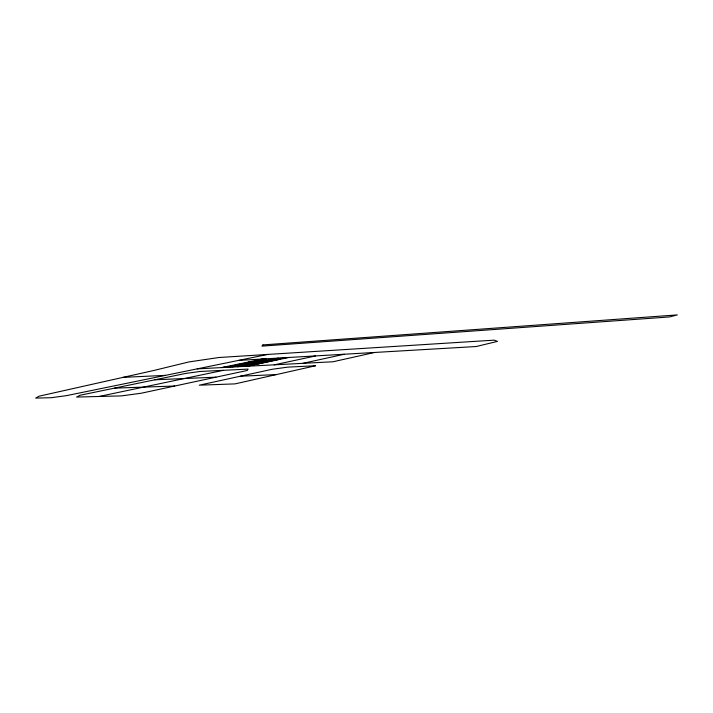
<?xml version="1.0" encoding="UTF-8"?>
<svg xmlns="http://www.w3.org/2000/svg" width="713" height="713" viewBox="0 0 713 713"><rect width="100%" height="100%" fill="white"/><g stroke="black" fill="none" stroke-linecap="round" stroke-linejoin="round"><path stroke-width="1.07" d="M374.37 352.507L333.051 361.758L197.189 368.871L66.487 395.644L51.274 397.711L35.65 398.095L39.126 396.178L153.206 370.617L189.034 361.91L219.007 357.507L494.198 340.154L497.478 341.384L476.177 346.527L238.472 360.421L197.189 368.871M302.829 363.345L344.174 354.272M274.211 364.842L315.404 355.983M237.607 366.758L278.498 358.122M223.338 370.323L99.018 396.481L76.585 397.07L80.097 395.243L185.594 373.452L200.059 371.464L248.124 369.102L247.268 370.457L141.334 393.202L121.388 395.911L99.018 396.481M243.739 366.063L273.988 359.664M247.197 366.25L288.337 357.561M225.415 367.391L266.341 358.826M232.278 366.687L262.491 360.341M221.69 367.587L262.625 359.04M238.472 360.421L267.678 354.432M260.842 359.414L264.585 359.192M275.922 358.666L285.637 358.086M270.815 359.744L280.53 359.174M257.741 360.618L278.89 359.379L248.614 365.796L227.554 366.937M265.664 360.831L275.37 360.27M248.552 361.981L252.295 361.767M249.122 362.418L270.245 361.206M259.523 361.981L270.165 361.375M235.994 364.601L239.728 364.396M248.98 364.209L259.621 363.612M236.493 365.065L257.589 363.897M244.586 365.279L254.265 364.753M223.169 367.284L226.894 367.088M239.194 366.42L248.873 365.894M122.689 377.382L165.576 375.359M240.308 376.223L276.279 374.592M154.926 379.797L215.95 377.177M114.481 388.148L174.738 386.027M262.919 344.914L261.903 346.135L669.56 316.937L677.35 314.905L262.919 344.914M315.601 365.751L235.049 383.879L199.248 385.189L272.17 369.272L287.856 367.124L315.601 365.751"/></g></svg>
